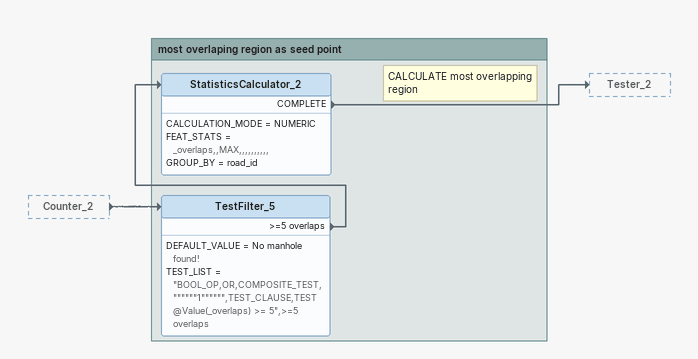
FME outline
Counter_2 [outside]
    -> TestFilter_5

Bookmark: most overlaping region as seed point
TestFilter_5
    DEFAULT_VALUE = No manhole found!
    TEST_LIST = "BOOL_OP,OR,COMPOSITE_TEST,""""""1"""""",TEST_CLAUSE,TEST @Value(_overlaps) >= 5",>=5 overlaps
    >=5 overlaps -> StatisticsCalculator_2
Note: CALCULATE most overlapping region
StatisticsCalculator_2
    CALCULATION_MODE = NUMERIC
    FEAT_STATS = _overlaps,,MAX,,,,,,,,,,
    GROUP_BY = road_id
    COMPLETE -> Tester_2
